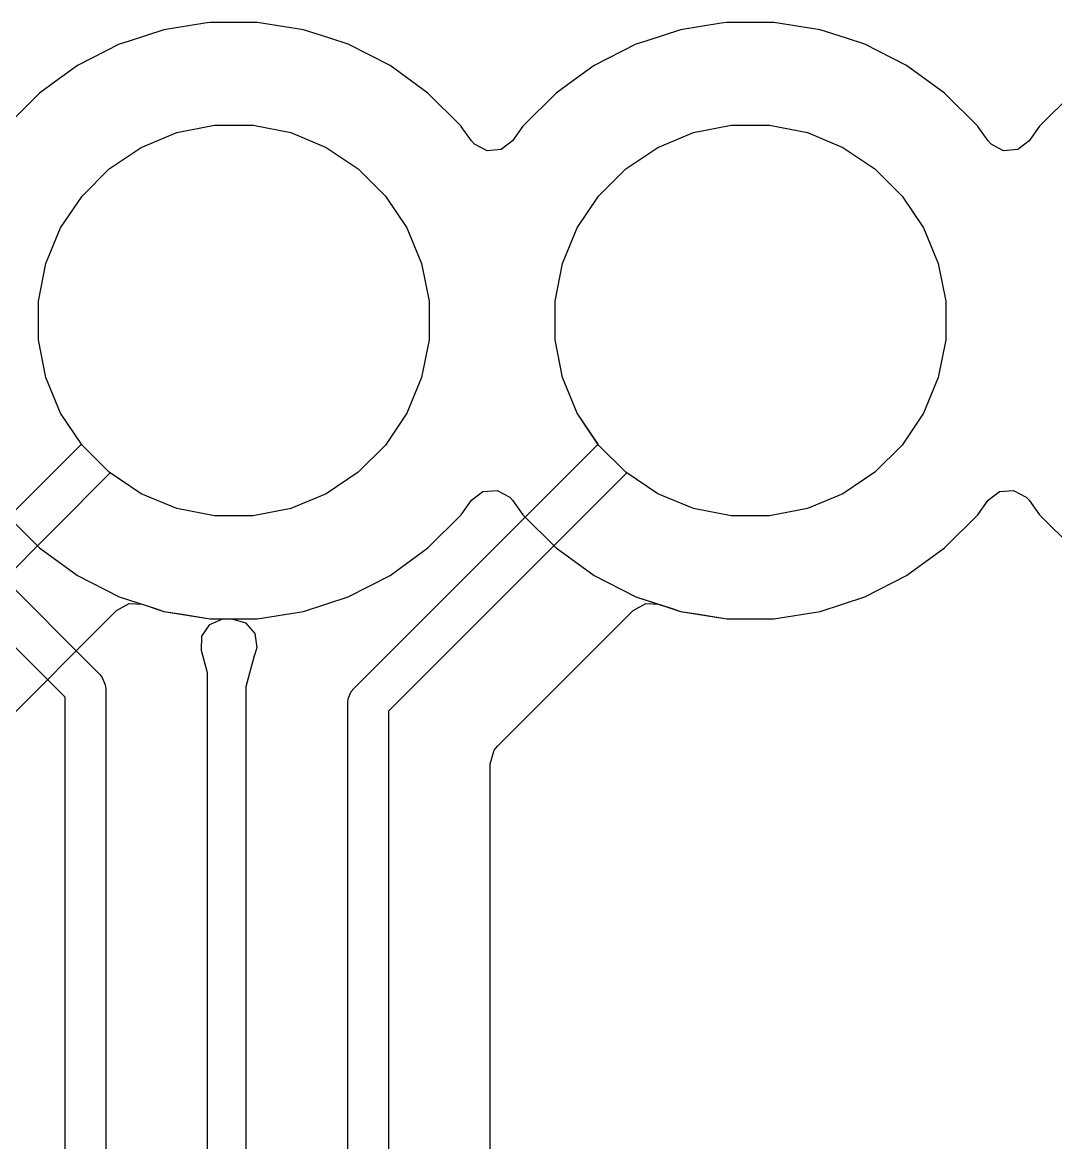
# Model space of a CAD drawing. Header units: inches. Extents: x 6.55 to 9.8, y -8.74 to -3.15.
# Drawn here: x 8.1378 to 8.3378, y -5.3866 to -5.1698 of the extents above; entities that cross this region are included whole.
import ezdxf

# ---------------------------------------------------------------- set-up
doc = ezdxf.new("R2010")
doc.units = ezdxf.units.IN
doc.header["$MEASUREMENT"] = 0
doc.layers.add('Edge.Cuts', color=254, linetype='CONTINUOUS', true_color=0xd0d2cd)

msp = doc.modelspace()

# ---------------------------------------------------------------- linework, layer by layer
at = {"layer": 'Edge.Cuts', "linetype": 'CONTINUOUS'}
for p, q in [((8.1731, -5.16997), (8.16521, -5.17122)), ((8.1731, -5.16997), (8.16521, -5.17122)), ((8.1731, -5.16997), (8.16521, -5.17122)), ((8.1731, -5.16997), (8.16521, -5.17122)), ((8.17418, -5.1698), (8.1731, -5.16997)), ((8.17418, -5.1698), (8.1731, -5.16997)), ((8.17418, -5.1698), (8.1731, -5.16997)), ((8.17418, -5.1698), (8.1731, -5.16997)), ((8.18326, -5.1698), (8.17418, -5.1698)), ((8.18326, -5.1698), (8.17418, -5.1698)), ((8.18326, -5.1698), (8.17418, -5.1698)), ((8.18326, -5.1698), (8.17418, -5.1698)), ((8.18449, -5.16999), (8.18326, -5.1698)), ((8.18449, -5.16999), (8.18326, -5.1698)), ((8.18449, -5.16999), (8.18326, -5.1698)), ((8.18449, -5.16999), (8.18326, -5.1698)), ((8.19224, -5.17122), (8.18449, -5.16999)), ((8.19224, -5.17122), (8.18449, -5.16999)), ((8.19224, -5.17122), (8.18449, -5.16999)), ((8.19224, -5.17122), (8.18449, -5.16999)), ((8.2731, -5.16997), (8.26521, -5.17122)), ((8.2731, -5.16997), (8.26521, -5.17122)), ((8.2731, -5.16997), (8.26521, -5.17122)), ((8.2731, -5.16997), (8.26521, -5.17122)), ((8.27418, -5.1698), (8.2731, -5.16997)), ((8.27418, -5.1698), (8.2731, -5.16997)), ((8.27418, -5.1698), (8.2731, -5.16997)), ((8.27418, -5.1698), (8.2731, -5.16997)), ((8.28326, -5.1698), (8.27418, -5.1698)), ((8.28326, -5.1698), (8.27418, -5.1698)), ((8.28326, -5.1698), (8.27418, -5.1698)), ((8.28326, -5.1698), (8.27418, -5.1698)), ((8.28449, -5.16999), (8.28326, -5.1698)), ((8.28449, -5.16999), (8.28326, -5.1698)), ((8.28449, -5.16999), (8.28326, -5.1698)), ((8.28449, -5.16999), (8.28326, -5.1698)), ((8.29224, -5.17122), (8.28449, -5.16999)), ((8.29224, -5.17122), (8.28449, -5.16999)), ((8.29224, -5.17122), (8.28449, -5.16999)), ((8.29224, -5.17122), (8.28449, -5.16999)), ((8.16521, -5.17122), (8.15848, -5.17341)), ((8.16521, -5.17122), (8.15848, -5.17341)), ((8.16521, -5.17122), (8.15848, -5.17341)), ((8.16521, -5.17122), (8.15848, -5.17341)), ((8.19732, -5.17287), (8.19224, -5.17122)), ((8.19732, -5.17287), (8.19224, -5.17122)), ((8.19732, -5.17287), (8.19224, -5.17122)), ((8.19732, -5.17287), (8.19224, -5.17122)), ((8.20087, -5.17403), (8.19732, -5.17287)), ((8.20087, -5.17403), (8.19732, -5.17287)), ((8.20087, -5.17403), (8.19732, -5.17287)), ((8.20087, -5.17403), (8.19732, -5.17287)), ((8.26521, -5.17122), (8.25848, -5.17341)), ((8.26521, -5.17122), (8.25848, -5.17341)), ((8.26521, -5.17122), (8.25848, -5.17341)), ((8.26521, -5.17122), (8.25848, -5.17341)), ((8.29732, -5.17287), (8.29224, -5.17122)), ((8.29732, -5.17287), (8.29224, -5.17122)), ((8.29732, -5.17287), (8.29224, -5.17122)), ((8.29732, -5.17287), (8.29224, -5.17122)), ((8.30087, -5.17403), (8.29732, -5.17287)), ((8.30087, -5.17403), (8.29732, -5.17287)), ((8.30087, -5.17403), (8.29732, -5.17287)), ((8.30087, -5.17403), (8.29732, -5.17287)), ((8.15657, -5.17403), (8.14848, -5.17815)), ((8.15657, -5.17403), (8.14848, -5.17815)), ((8.15657, -5.17403), (8.14848, -5.17815)), ((8.15657, -5.17403), (8.14848, -5.17815)), ((8.15848, -5.17341), (8.15657, -5.17403)), ((8.15848, -5.17341), (8.15657, -5.17403)), ((8.15848, -5.17341), (8.15657, -5.17403)), ((8.15848, -5.17341), (8.15657, -5.17403)), ((8.15657, -5.17403), (8.15657, -5.17403)), ((8.15657, -5.17403), (8.15657, -5.17403)), ((8.15657, -5.17403), (8.15657, -5.17403)), ((8.15657, -5.17403), (8.15657, -5.17403)), ((8.15657, -5.17403), (8.15657, -5.17403)), ((8.15657, -5.17403), (8.15657, -5.17403)), ((8.15657, -5.17403), (8.15657, -5.17403)), ((8.15657, -5.17403), (8.15657, -5.17403)), ((8.20897, -5.17815), (8.20087, -5.17403)), ((8.20897, -5.17815), (8.20087, -5.17403)), ((8.20897, -5.17815), (8.20087, -5.17403)), ((8.20897, -5.17815), (8.20087, -5.17403)), ((8.25657, -5.17403), (8.24848, -5.17815)), ((8.25657, -5.17403), (8.24848, -5.17815)), ((8.25657, -5.17403), (8.24848, -5.17815)), ((8.25657, -5.17403), (8.24848, -5.17815)), ((8.25848, -5.17341), (8.25657, -5.17403)), ((8.25848, -5.17341), (8.25657, -5.17403)), ((8.25848, -5.17341), (8.25657, -5.17403)), ((8.25848, -5.17341), (8.25657, -5.17403)), ((8.25657, -5.17403), (8.25657, -5.17403)), ((8.25657, -5.17403), (8.25657, -5.17403)), ((8.25657, -5.17403), (8.25657, -5.17403)), ((8.25657, -5.17403), (8.25657, -5.17403)), ((8.25657, -5.17403), (8.25657, -5.17403)), ((8.25657, -5.17403), (8.25657, -5.17403)), ((8.25657, -5.17403), (8.25657, -5.17403)), ((8.25657, -5.17403), (8.25657, -5.17403)), ((8.30897, -5.17815), (8.30087, -5.17403)), ((8.30897, -5.17815), (8.30087, -5.17403)), ((8.30897, -5.17815), (8.30087, -5.17403)), ((8.30897, -5.17815), (8.30087, -5.17403)), ((8.14848, -5.17815), (8.14429, -5.1812)), ((8.14848, -5.17815), (8.14429, -5.1812)), ((8.14848, -5.17815), (8.14429, -5.1812)), ((8.14848, -5.17815), (8.14429, -5.1812)), ((8.21632, -5.18349), (8.20897, -5.17815)), ((8.21632, -5.18349), (8.20897, -5.17815)), ((8.21632, -5.18349), (8.20897, -5.17815)), ((8.21632, -5.18349), (8.20897, -5.17815)), ((8.24848, -5.17815), (8.24429, -5.1812)), ((8.24848, -5.17815), (8.24429, -5.1812)), ((8.24848, -5.17815), (8.24429, -5.1812)), ((8.24848, -5.17815), (8.24429, -5.1812)), ((8.31632, -5.18349), (8.30897, -5.17815)), ((8.31632, -5.18349), (8.30897, -5.17815)), ((8.31632, -5.18349), (8.30897, -5.17815)), ((8.31632, -5.18349), (8.30897, -5.17815)), ((8.14429, -5.1812), (8.14113, -5.18349)), ((8.14429, -5.1812), (8.14113, -5.18349)), ((8.14429, -5.1812), (8.14113, -5.18349)), ((8.14429, -5.1812), (8.14113, -5.18349)), ((8.24429, -5.1812), (8.24113, -5.18349)), ((8.24429, -5.1812), (8.24113, -5.18349)), ((8.24429, -5.1812), (8.24113, -5.18349)), ((8.24429, -5.1812), (8.24113, -5.18349)), ((8.14113, -5.18349), (8.13471, -5.18991)), ((8.14113, -5.18349), (8.13471, -5.18991)), ((8.14113, -5.18349), (8.13471, -5.18991)), ((8.14113, -5.18349), (8.13471, -5.18991)), ((8.14113, -5.18349), (8.14113, -5.18349)), ((8.14113, -5.18349), (8.14113, -5.18349)), ((8.14113, -5.18349), (8.14113, -5.18349)), ((8.14113, -5.18349), (8.14113, -5.18349)), ((8.14113, -5.18349), (8.14113, -5.18349)), ((8.14113, -5.18349), (8.14113, -5.18349)), ((8.14113, -5.18349), (8.14113, -5.18349)), ((8.14113, -5.18349), (8.14113, -5.18349)), ((8.22274, -5.18991), (8.21632, -5.18349)), ((8.22274, -5.18991), (8.21632, -5.18349)), ((8.22274, -5.18991), (8.21632, -5.18349)), ((8.22274, -5.18991), (8.21632, -5.18349)), ((8.24113, -5.18349), (8.23471, -5.18991)), ((8.24113, -5.18349), (8.23471, -5.18991)), ((8.24113, -5.18349), (8.23471, -5.18991)), ((8.24113, -5.18349), (8.23471, -5.18991)), ((8.24113, -5.18349), (8.24113, -5.18349)), ((8.24113, -5.18349), (8.24113, -5.18349)), ((8.24113, -5.18349), (8.24113, -5.18349)), ((8.24113, -5.18349), (8.24113, -5.18349)), ((8.24113, -5.18349), (8.24113, -5.18349)), ((8.24113, -5.18349), (8.24113, -5.18349)), ((8.24113, -5.18349), (8.24113, -5.18349)), ((8.24113, -5.18349), (8.24113, -5.18349)), ((8.32274, -5.18991), (8.31632, -5.18349)), ((8.32274, -5.18991), (8.31632, -5.18349)), ((8.32274, -5.18991), (8.31632, -5.18349)), ((8.32274, -5.18991), (8.31632, -5.18349)), ((8.34113, -5.18349), (8.33471, -5.18991)), ((8.34113, -5.18349), (8.33471, -5.18991)), ((8.34113, -5.18349), (8.33471, -5.18991)), ((8.34113, -5.18349), (8.33471, -5.18991)), ((8.16769, -5.19114), (8.175, -5.18969)), ((8.16769, -5.19114), (8.175, -5.18969)), ((8.16769, -5.19114), (8.175, -5.18969)), ((8.16769, -5.19114), (8.175, -5.18969)), ((8.175, -5.18969), (8.18245, -5.18969)), ((8.175, -5.18969), (8.18245, -5.18969)), ((8.175, -5.18969), (8.18245, -5.18969)), ((8.175, -5.18969), (8.18245, -5.18969)), ((8.18245, -5.18969), (8.18975, -5.19114)), ((8.18245, -5.18969), (8.18975, -5.19114)), ((8.18245, -5.18969), (8.18975, -5.19114)), ((8.18245, -5.18969), (8.18975, -5.19114)), ((8.22275, -5.18993), (8.22274, -5.18991)), ((8.22275, -5.18993), (8.22274, -5.18991)), ((8.22275, -5.18993), (8.22274, -5.18991)), ((8.22275, -5.18993), (8.22274, -5.18991)), ((8.22477, -5.19271), (8.22275, -5.18993)), ((8.22477, -5.19271), (8.22275, -5.18993)), ((8.22477, -5.19271), (8.22275, -5.18993)), ((8.22477, -5.19271), (8.22275, -5.18993)), ((8.23471, -5.18991), (8.23267, -5.19271)), ((8.23471, -5.18991), (8.23267, -5.19271)), ((8.23471, -5.18991), (8.23267, -5.19271)), ((8.23471, -5.18991), (8.23267, -5.19271)), ((8.26769, -5.19114), (8.275, -5.18969)), ((8.26769, -5.19114), (8.275, -5.18969)), ((8.26769, -5.19114), (8.275, -5.18969)), ((8.26769, -5.19114), (8.275, -5.18969)), ((8.275, -5.18969), (8.28245, -5.18969)), ((8.275, -5.18969), (8.28245, -5.18969)), ((8.275, -5.18969), (8.28245, -5.18969)), ((8.275, -5.18969), (8.28245, -5.18969)), ((8.28245, -5.18969), (8.28975, -5.19114)), ((8.28245, -5.18969), (8.28975, -5.19114)), ((8.28245, -5.18969), (8.28975, -5.19114)), ((8.28245, -5.18969), (8.28975, -5.19114)), ((8.32275, -5.18993), (8.32274, -5.18991)), ((8.32275, -5.18993), (8.32274, -5.18991)), ((8.32275, -5.18993), (8.32274, -5.18991)), ((8.32275, -5.18993), (8.32274, -5.18991)), ((8.32477, -5.19271), (8.32275, -5.18993)), ((8.32477, -5.19271), (8.32275, -5.18993)), ((8.32477, -5.19271), (8.32275, -5.18993)), ((8.32477, -5.19271), (8.32275, -5.18993)), ((8.33471, -5.18991), (8.33267, -5.19271)), ((8.33471, -5.18991), (8.33267, -5.19271)), ((8.33471, -5.18991), (8.33267, -5.19271)), ((8.33471, -5.18991), (8.33267, -5.19271)), ((8.16081, -5.19399), (8.16769, -5.19114)), ((8.16081, -5.19399), (8.16769, -5.19114)), ((8.16081, -5.19399), (8.16769, -5.19114)), ((8.16081, -5.19399), (8.16769, -5.19114)), ((8.18975, -5.19114), (8.19664, -5.19399)), ((8.18975, -5.19114), (8.19664, -5.19399)), ((8.18975, -5.19114), (8.19664, -5.19399)), ((8.18975, -5.19114), (8.19664, -5.19399)), ((8.26081, -5.19399), (8.26769, -5.19114)), ((8.26081, -5.19399), (8.26769, -5.19114)), ((8.26081, -5.19399), (8.26769, -5.19114)), ((8.26081, -5.19399), (8.26769, -5.19114)), ((8.28975, -5.19114), (8.29664, -5.19399)), ((8.28975, -5.19114), (8.29664, -5.19399)), ((8.28975, -5.19114), (8.29664, -5.19399)), ((8.28975, -5.19114), (8.29664, -5.19399)), ((8.15462, -5.19813), (8.16081, -5.19399)), ((8.15462, -5.19813), (8.16081, -5.19399)), ((8.15462, -5.19813), (8.16081, -5.19399)), ((8.15462, -5.19813), (8.16081, -5.19399)), ((8.19664, -5.19399), (8.20283, -5.19813)), ((8.19664, -5.19399), (8.20283, -5.19813)), ((8.19664, -5.19399), (8.20283, -5.19813)), ((8.19664, -5.19399), (8.20283, -5.19813)), ((8.22532, -5.19335), (8.22477, -5.19271)), ((8.22532, -5.19335), (8.22477, -5.19271)), ((8.22532, -5.19335), (8.22477, -5.19271)), ((8.22532, -5.19335), (8.22477, -5.19271)), ((8.22775, -5.19463), (8.22532, -5.19335)), ((8.22775, -5.19463), (8.22532, -5.19335)), ((8.22775, -5.19463), (8.22532, -5.19335)), ((8.22775, -5.19463), (8.22532, -5.19335)), ((8.23049, -5.19439), (8.22775, -5.19463)), ((8.23049, -5.19439), (8.22775, -5.19463)), ((8.23049, -5.19439), (8.22775, -5.19463)), ((8.23049, -5.19439), (8.22775, -5.19463)), ((8.23267, -5.19271), (8.23049, -5.19439)), ((8.23267, -5.19271), (8.23049, -5.19439)), ((8.23267, -5.19271), (8.23049, -5.19439)), ((8.23267, -5.19271), (8.23049, -5.19439)), ((8.25462, -5.19813), (8.26081, -5.19399)), ((8.25462, -5.19813), (8.26081, -5.19399)), ((8.25462, -5.19813), (8.26081, -5.19399)), ((8.25462, -5.19813), (8.26081, -5.19399)), ((8.29664, -5.19399), (8.30283, -5.19813)), ((8.29664, -5.19399), (8.30283, -5.19813)), ((8.29664, -5.19399), (8.30283, -5.19813)), ((8.29664, -5.19399), (8.30283, -5.19813)), ((8.32532, -5.19335), (8.32477, -5.19271)), ((8.32532, -5.19335), (8.32477, -5.19271)), ((8.32532, -5.19335), (8.32477, -5.19271)), ((8.32532, -5.19335), (8.32477, -5.19271)), ((8.32775, -5.19463), (8.32532, -5.19335)), ((8.32775, -5.19463), (8.32532, -5.19335)), ((8.32775, -5.19463), (8.32532, -5.19335)), ((8.32775, -5.19463), (8.32532, -5.19335)), ((8.33049, -5.19439), (8.32775, -5.19463)), ((8.33049, -5.19439), (8.32775, -5.19463)), ((8.33049, -5.19439), (8.32775, -5.19463)), ((8.33049, -5.19439), (8.32775, -5.19463)), ((8.33267, -5.19271), (8.33049, -5.19439)), ((8.33267, -5.19271), (8.33049, -5.19439)), ((8.33267, -5.19271), (8.33049, -5.19439)), ((8.33267, -5.19271), (8.33049, -5.19439)), ((8.14935, -5.2034), (8.15462, -5.19813)), ((8.14935, -5.2034), (8.15462, -5.19813)), ((8.14935, -5.2034), (8.15462, -5.19813)), ((8.14935, -5.2034), (8.15462, -5.19813)), ((8.20283, -5.19813), (8.2081, -5.2034)), ((8.20283, -5.19813), (8.2081, -5.2034)), ((8.20283, -5.19813), (8.2081, -5.2034)), ((8.20283, -5.19813), (8.2081, -5.2034)), ((8.24935, -5.2034), (8.25462, -5.19813)), ((8.24935, -5.2034), (8.25462, -5.19813)), ((8.24935, -5.2034), (8.25462, -5.19813)), ((8.24935, -5.2034), (8.25462, -5.19813)), ((8.30283, -5.19813), (8.3081, -5.2034)), ((8.30283, -5.19813), (8.3081, -5.2034)), ((8.30283, -5.19813), (8.3081, -5.2034)), ((8.30283, -5.19813), (8.3081, -5.2034)), ((8.14521, -5.20959), (8.14935, -5.2034)), ((8.14521, -5.20959), (8.14935, -5.2034)), ((8.14521, -5.20959), (8.14935, -5.2034)), ((8.14521, -5.20959), (8.14935, -5.2034)), ((8.2081, -5.2034), (8.21224, -5.20959)), ((8.2081, -5.2034), (8.21224, -5.20959)), ((8.2081, -5.2034), (8.21224, -5.20959)), ((8.2081, -5.2034), (8.21224, -5.20959)), ((8.24521, -5.20959), (8.24935, -5.2034)), ((8.24521, -5.20959), (8.24935, -5.2034)), ((8.24521, -5.20959), (8.24935, -5.2034)), ((8.24521, -5.20959), (8.24935, -5.2034)), ((8.3081, -5.2034), (8.31224, -5.20959)), ((8.3081, -5.2034), (8.31224, -5.20959)), ((8.3081, -5.2034), (8.31224, -5.20959)), ((8.3081, -5.2034), (8.31224, -5.20959)), ((8.14236, -5.21647), (8.14521, -5.20959)), ((8.14236, -5.21647), (8.14521, -5.20959)), ((8.14236, -5.21647), (8.14521, -5.20959)), ((8.14236, -5.21647), (8.14521, -5.20959)), ((8.21224, -5.20959), (8.21509, -5.21647)), ((8.21224, -5.20959), (8.21509, -5.21647)), ((8.21224, -5.20959), (8.21509, -5.21647)), ((8.21224, -5.20959), (8.21509, -5.21647)), ((8.24236, -5.21647), (8.24521, -5.20959)), ((8.24236, -5.21647), (8.24521, -5.20959)), ((8.24236, -5.21647), (8.24521, -5.20959)), ((8.24236, -5.21647), (8.24521, -5.20959)), ((8.31224, -5.20959), (8.31509, -5.21647)), ((8.31224, -5.20959), (8.31509, -5.21647)), ((8.31224, -5.20959), (8.31509, -5.21647)), ((8.31224, -5.20959), (8.31509, -5.21647)), ((8.14091, -5.22378), (8.14236, -5.21647)), ((8.14091, -5.22378), (8.14236, -5.21647)), ((8.14091, -5.22378), (8.14236, -5.21647)), ((8.14091, -5.22378), (8.14236, -5.21647)), ((8.21509, -5.21647), (8.21654, -5.22378)), ((8.21509, -5.21647), (8.21654, -5.22378)), ((8.21509, -5.21647), (8.21654, -5.22378)), ((8.21509, -5.21647), (8.21654, -5.22378)), ((8.24091, -5.22378), (8.24236, -5.21647)), ((8.24091, -5.22378), (8.24236, -5.21647)), ((8.24091, -5.22378), (8.24236, -5.21647)), ((8.24091, -5.22378), (8.24236, -5.21647)), ((8.31509, -5.21647), (8.31654, -5.22378)), ((8.31509, -5.21647), (8.31654, -5.22378)), ((8.31509, -5.21647), (8.31654, -5.22378)), ((8.31509, -5.21647), (8.31654, -5.22378)), ((8.14091, -5.23123), (8.14091, -5.22378)), ((8.14091, -5.23123), (8.14091, -5.22378)), ((8.14091, -5.23123), (8.14091, -5.22378)), ((8.14091, -5.23123), (8.14091, -5.22378)), ((8.21654, -5.22378), (8.21654, -5.23123)), ((8.21654, -5.22378), (8.21654, -5.23123)), ((8.21654, -5.22378), (8.21654, -5.23123)), ((8.21654, -5.22378), (8.21654, -5.23123)), ((8.24091, -5.23123), (8.24091, -5.22378)), ((8.24091, -5.23123), (8.24091, -5.22378)), ((8.24091, -5.23123), (8.24091, -5.22378)), ((8.24091, -5.23123), (8.24091, -5.22378)), ((8.31654, -5.22378), (8.31654, -5.23123)), ((8.31654, -5.22378), (8.31654, -5.23123)), ((8.31654, -5.22378), (8.31654, -5.23123)), ((8.31654, -5.22378), (8.31654, -5.23123)), ((8.14236, -5.23854), (8.14091, -5.23123)), ((8.14236, -5.23854), (8.14091, -5.23123)), ((8.14236, -5.23854), (8.14091, -5.23123)), ((8.14236, -5.23854), (8.14091, -5.23123)), ((8.21654, -5.23123), (8.21509, -5.23854)), ((8.21654, -5.23123), (8.21509, -5.23854)), ((8.21654, -5.23123), (8.21509, -5.23854)), ((8.21654, -5.23123), (8.21509, -5.23854)), ((8.24236, -5.23854), (8.24091, -5.23123)), ((8.24236, -5.23854), (8.24091, -5.23123)), ((8.24236, -5.23854), (8.24091, -5.23123)), ((8.24236, -5.23854), (8.24091, -5.23123)), ((8.31654, -5.23123), (8.31509, -5.23854)), ((8.31654, -5.23123), (8.31509, -5.23854)), ((8.31654, -5.23123), (8.31509, -5.23854)), ((8.31654, -5.23123), (8.31509, -5.23854)), ((8.14521, -5.24542), (8.14236, -5.23854)), ((8.14521, -5.24542), (8.14236, -5.23854)), ((8.14521, -5.24542), (8.14236, -5.23854)), ((8.14521, -5.24542), (8.14236, -5.23854)), ((8.21509, -5.23854), (8.21224, -5.24542)), ((8.21509, -5.23854), (8.21224, -5.24542)), ((8.21509, -5.23854), (8.21224, -5.24542)), ((8.21509, -5.23854), (8.21224, -5.24542)), ((8.24521, -5.24542), (8.24236, -5.23854)), ((8.24521, -5.24542), (8.24236, -5.23854)), ((8.24521, -5.24542), (8.24236, -5.23854)), ((8.24521, -5.24542), (8.24236, -5.23854)), ((8.31509, -5.23854), (8.31224, -5.24542)), ((8.31509, -5.23854), (8.31224, -5.24542)), ((8.31509, -5.23854), (8.31224, -5.24542)), ((8.31509, -5.23854), (8.31224, -5.24542)), ((8.14935, -5.25161), (8.14521, -5.24542)), ((8.14935, -5.25161), (8.14521, -5.24542)), ((8.14935, -5.25161), (8.14521, -5.24542)), ((8.14923, -5.25143), (8.14521, -5.24542)), ((8.21224, -5.24542), (8.2081, -5.25161)), ((8.21224, -5.24542), (8.2081, -5.25161)), ((8.21224, -5.24542), (8.2081, -5.25161)), ((8.21224, -5.24542), (8.2081, -5.25161)), ((8.24935, -5.25161), (8.24521, -5.24542)), ((8.24935, -5.25161), (8.24521, -5.24542)), ((8.24935, -5.25161), (8.24521, -5.24542)), ((8.24923, -5.25143), (8.24521, -5.24542)), ((8.31224, -5.24542), (8.3081, -5.25161)), ((8.31224, -5.24542), (8.3081, -5.25161)), ((8.31224, -5.24542), (8.3081, -5.25161)), ((8.31224, -5.24542), (8.3081, -5.25161)), ((7.98934, -5.41132), (8.14923, -5.25143)), ((8.10822, -5.25143), (8.15278, -5.296)), ((8.15462, -5.25688), (8.14935, -5.25161)), ((8.15462, -5.25688), (8.14935, -5.25161)), ((8.15462, -5.25688), (8.14935, -5.25161)), ((8.20194, -5.29872), (8.24923, -5.25143)), ((8.2081, -5.25161), (8.20283, -5.25688)), ((8.2081, -5.25161), (8.20283, -5.25688)), ((8.2081, -5.25161), (8.20283, -5.25688)), ((8.2081, -5.25161), (8.20283, -5.25688)), ((8.25462, -5.25688), (8.24935, -5.25161)), ((8.25462, -5.25688), (8.24935, -5.25161)), ((8.25462, -5.25688), (8.24935, -5.25161)), ((8.3081, -5.25161), (8.30283, -5.25688)), ((8.3081, -5.25161), (8.30283, -5.25688)), ((8.3081, -5.25161), (8.30283, -5.25688)), ((8.3081, -5.25161), (8.30283, -5.25688)), ((8.1548, -5.257), (7.99606, -5.41573)), ((8.14606, -5.30041), (8.10265, -5.257)), ((8.16081, -5.26102), (8.15462, -5.25688)), ((8.16081, -5.26102), (8.15462, -5.25688)), ((8.16081, -5.26102), (8.15462, -5.25688)), ((8.16081, -5.26102), (8.1548, -5.257)), ((8.20283, -5.25688), (8.19664, -5.26102)), ((8.20283, -5.25688), (8.19664, -5.26102)), ((8.20283, -5.25688), (8.19664, -5.26102)), ((8.20283, -5.25688), (8.19664, -5.26102)), ((8.2548, -5.257), (8.20866, -5.30313)), ((8.26081, -5.26102), (8.25462, -5.25688)), ((8.26081, -5.26102), (8.25462, -5.25688)), ((8.26081, -5.26102), (8.25462, -5.25688)), ((8.26081, -5.26102), (8.2548, -5.257)), ((8.30283, -5.25688), (8.29664, -5.26102)), ((8.30283, -5.25688), (8.29664, -5.26102)), ((8.30283, -5.25688), (8.29664, -5.26102)), ((8.30283, -5.25688), (8.29664, -5.26102)), ((8.16769, -5.26387), (8.16081, -5.26102)), ((8.16769, -5.26387), (8.16081, -5.26102)), ((8.16769, -5.26387), (8.16081, -5.26102)), ((8.16769, -5.26387), (8.16081, -5.26102)), ((8.19664, -5.26102), (8.18975, -5.26387)), ((8.19664, -5.26102), (8.18975, -5.26387)), ((8.19664, -5.26102), (8.18975, -5.26387)), ((8.19664, -5.26102), (8.18975, -5.26387)), ((8.22477, -5.26229), (8.22695, -5.26062)), ((8.22477, -5.26229), (8.22695, -5.26062)), ((8.22477, -5.26229), (8.22695, -5.26062)), ((8.22695, -5.26062), (8.22969, -5.26038)), ((8.22695, -5.26062), (8.22969, -5.26038)), ((8.22695, -5.26062), (8.22969, -5.26038)), ((8.22969, -5.26038), (8.23213, -5.26166)), ((8.22969, -5.26038), (8.23213, -5.26166)), ((8.22969, -5.26038), (8.23213, -5.26166)), ((8.23213, -5.26166), (8.23267, -5.26229)), ((8.23213, -5.26166), (8.23267, -5.26229)), ((8.23213, -5.26166), (8.23267, -5.26229)), ((8.26769, -5.26387), (8.26081, -5.26102)), ((8.26769, -5.26387), (8.26081, -5.26102)), ((8.26769, -5.26387), (8.26081, -5.26102)), ((8.26769, -5.26387), (8.26081, -5.26102)), ((8.29664, -5.26102), (8.28975, -5.26387)), ((8.29664, -5.26102), (8.28975, -5.26387)), ((8.29664, -5.26102), (8.28975, -5.26387)), ((8.29664, -5.26102), (8.28975, -5.26387)), ((8.32477, -5.26229), (8.32695, -5.26062)), ((8.32477, -5.26229), (8.32695, -5.26062)), ((8.32477, -5.26229), (8.32695, -5.26062)), ((8.32477, -5.26229), (8.32695, -5.26062)), ((8.32695, -5.26062), (8.32969, -5.26038)), ((8.32695, -5.26062), (8.32969, -5.26038)), ((8.32695, -5.26062), (8.32969, -5.26038)), ((8.32695, -5.26062), (8.32969, -5.26038)), ((8.32969, -5.26038), (8.33213, -5.26166)), ((8.32969, -5.26038), (8.33213, -5.26166)), ((8.32969, -5.26038), (8.33213, -5.26166)), ((8.32969, -5.26038), (8.33213, -5.26166)), ((8.33213, -5.26166), (8.33267, -5.26229)), ((8.33213, -5.26166), (8.33267, -5.26229)), ((8.33213, -5.26166), (8.33267, -5.26229)), ((8.33213, -5.26166), (8.33267, -5.26229)), ((8.175, -5.26532), (8.16769, -5.26387)), ((8.175, -5.26532), (8.16769, -5.26387)), ((8.175, -5.26532), (8.16769, -5.26387)), ((8.175, -5.26532), (8.16769, -5.26387)), ((8.18975, -5.26387), (8.18245, -5.26532)), ((8.18975, -5.26387), (8.18245, -5.26532)), ((8.18975, -5.26387), (8.18245, -5.26532)), ((8.18975, -5.26387), (8.18245, -5.26532)), ((8.22274, -5.2651), (8.22477, -5.26229)), ((8.22274, -5.2651), (8.22477, -5.26229)), ((8.22274, -5.2651), (8.22477, -5.26229)), ((8.23267, -5.26229), (8.23471, -5.2651)), ((8.23267, -5.26229), (8.23471, -5.2651)), ((8.23267, -5.26229), (8.23471, -5.2651)), ((8.275, -5.26532), (8.26769, -5.26387)), ((8.275, -5.26532), (8.26769, -5.26387)), ((8.275, -5.26532), (8.26769, -5.26387)), ((8.275, -5.26532), (8.26769, -5.26387)), ((8.28975, -5.26387), (8.28245, -5.26532)), ((8.28975, -5.26387), (8.28245, -5.26532)), ((8.28975, -5.26387), (8.28245, -5.26532)), ((8.28975, -5.26387), (8.28245, -5.26532)), ((8.32274, -5.2651), (8.32477, -5.26229)), ((8.32274, -5.2651), (8.32477, -5.26229)), ((8.32274, -5.2651), (8.32477, -5.26229)), ((8.32274, -5.2651), (8.32477, -5.26229)), ((8.33267, -5.26229), (8.33471, -5.2651)), ((8.33267, -5.26229), (8.33471, -5.2651)), ((8.33267, -5.26229), (8.33471, -5.2651)), ((8.33267, -5.26229), (8.33471, -5.2651)), ((8.13471, -5.2651), (8.14113, -5.27152)), ((8.13471, -5.2651), (8.14113, -5.27152)), ((8.18245, -5.26532), (8.175, -5.26532)), ((8.18245, -5.26532), (8.175, -5.26532)), ((8.18245, -5.26532), (8.175, -5.26532)), ((8.18245, -5.26532), (8.175, -5.26532)), ((8.21632, -5.27152), (8.22274, -5.2651)), ((8.21632, -5.27152), (8.22274, -5.2651)), ((8.21632, -5.27152), (8.22274, -5.2651)), ((8.23471, -5.2651), (8.24113, -5.27152)), ((8.23471, -5.2651), (8.24113, -5.27152)), ((8.23471, -5.2651), (8.24113, -5.27152)), ((8.28245, -5.26532), (8.275, -5.26532)), ((8.28245, -5.26532), (8.275, -5.26532)), ((8.28245, -5.26532), (8.275, -5.26532)), ((8.28245, -5.26532), (8.275, -5.26532)), ((8.31632, -5.27152), (8.32274, -5.2651)), ((8.31632, -5.27152), (8.32274, -5.2651)), ((8.31632, -5.27152), (8.32274, -5.2651)), ((8.31632, -5.27152), (8.32274, -5.2651)), ((8.33471, -5.2651), (8.34113, -5.27152)), ((8.33471, -5.2651), (8.34113, -5.27152)), ((8.33471, -5.2651), (8.34113, -5.27152)), ((8.33471, -5.2651), (8.34113, -5.27152)), ((8.14113, -5.27152), (8.14848, -5.27686)), ((8.14113, -5.27152), (8.14848, -5.27686)), ((8.20897, -5.27686), (8.21632, -5.27152)), ((8.20897, -5.27686), (8.21632, -5.27152)), ((8.20897, -5.27686), (8.21632, -5.27152)), ((8.24113, -5.27152), (8.24848, -5.27686)), ((8.24113, -5.27152), (8.24848, -5.27686)), ((8.24113, -5.27152), (8.24848, -5.27686)), ((8.30897, -5.27686), (8.31632, -5.27152)), ((8.30897, -5.27686), (8.31632, -5.27152)), ((8.30897, -5.27686), (8.31632, -5.27152)), ((8.30897, -5.27686), (8.31632, -5.27152)), ((8.14848, -5.27686), (8.15657, -5.28098)), ((8.14848, -5.27686), (8.15657, -5.28098)), ((8.20087, -5.28098), (8.20897, -5.27686)), ((8.20087, -5.28098), (8.20897, -5.27686)), ((8.20087, -5.28098), (8.20897, -5.27686)), ((8.24848, -5.27686), (8.25657, -5.28098)), ((8.24848, -5.27686), (8.25657, -5.28098)), ((8.24848, -5.27686), (8.25657, -5.28098)), ((8.30087, -5.28098), (8.30897, -5.27686)), ((8.30087, -5.28098), (8.30897, -5.27686)), ((8.30087, -5.28098), (8.30897, -5.27686)), ((8.30087, -5.28098), (8.30897, -5.27686)), ((8.15657, -5.28098), (8.16356, -5.28325)), ((8.15657, -5.28098), (8.16356, -5.28325)), ((8.19224, -5.28379), (8.20087, -5.28098)), ((8.19224, -5.28379), (8.20087, -5.28098)), ((8.19224, -5.28379), (8.20087, -5.28098)), ((8.25657, -5.28098), (8.26344, -5.28321)), ((8.25657, -5.28098), (8.26356, -5.28325)), ((8.25657, -5.28098), (8.26356, -5.28325)), ((8.29224, -5.28379), (8.30087, -5.28098)), ((8.29224, -5.28379), (8.30087, -5.28098)), ((8.29224, -5.28379), (8.30087, -5.28098)), ((8.29224, -5.28379), (8.30087, -5.28098)), ((8.0172, -5.42247), (8.15605, -5.28361)), ((8.15605, -5.28361), (8.15846, -5.2823)), ((8.15846, -5.2823), (8.16101, -5.28242)), ((8.16101, -5.28242), (8.16521, -5.28379)), ((8.16356, -5.28325), (8.16521, -5.28379)), ((8.16356, -5.28325), (8.16521, -5.28379)), ((8.2298, -5.30987), (8.25605, -5.28361)), ((8.25605, -5.28361), (8.25846, -5.2823)), ((8.25846, -5.2823), (8.26101, -5.28242)), ((8.26101, -5.28242), (8.26521, -5.28379)), ((8.26344, -5.28321), (8.26521, -5.28379)), ((8.26356, -5.28325), (8.26521, -5.28379)), ((8.26356, -5.28325), (8.26521, -5.28379)), ((8.16521, -5.28379), (8.16875, -5.28435)), ((8.16521, -5.28379), (8.16875, -5.28435)), ((8.16521, -5.28379), (8.17418, -5.28521)), ((8.16875, -5.28435), (8.17418, -5.28521)), ((8.16875, -5.28435), (8.17418, -5.28521)), ((8.17409, -5.28633), (8.17662, -5.28524)), ((8.17418, -5.28521), (8.17418, -5.28521)), ((8.17418, -5.28521), (8.18326, -5.28521)), ((8.17418, -5.28521), (8.17418, -5.28521)), ((8.17418, -5.28521), (8.18326, -5.28521)), ((8.17418, -5.28521), (8.17418, -5.28521)), ((8.17418, -5.28521), (8.17838, -5.28521)), ((8.17662, -5.28524), (8.1772, -5.28521)), ((8.1772, -5.28521), (8.18326, -5.28521)), ((8.17838, -5.28521), (8.18102, -5.28598)), ((8.18326, -5.28521), (8.19224, -5.28379)), ((8.18326, -5.28521), (8.19224, -5.28379)), ((8.18326, -5.28521), (8.19224, -5.28379)), ((8.18326, -5.28521), (8.18326, -5.28521)), ((8.18326, -5.28521), (8.18326, -5.28521)), ((8.18326, -5.28521), (8.18326, -5.28521)), ((8.26521, -5.28379), (8.2697, -5.2845)), ((8.26521, -5.28379), (8.26875, -5.28435)), ((8.26521, -5.28379), (8.26875, -5.28435)), ((8.26521, -5.28379), (8.27418, -5.28521)), ((8.26875, -5.28435), (8.27418, -5.28521)), ((8.26875, -5.28435), (8.27418, -5.28521)), ((8.2697, -5.2845), (8.27418, -5.28521)), ((8.27418, -5.28521), (8.27418, -5.28521)), ((8.27418, -5.28521), (8.28326, -5.28521)), ((8.27418, -5.28521), (8.27418, -5.28521)), ((8.27418, -5.28521), (8.28326, -5.28521)), ((8.27418, -5.28521), (8.27418, -5.28521)), ((8.27418, -5.28521), (8.28326, -5.28521)), ((8.27418, -5.28521), (8.27418, -5.28521)), ((8.27418, -5.28521), (8.28326, -5.28521)), ((8.28326, -5.28521), (8.29224, -5.28379)), ((8.28326, -5.28521), (8.29224, -5.28379)), ((8.28326, -5.28521), (8.29224, -5.28379)), ((8.28326, -5.28521), (8.29224, -5.28379)), ((8.28326, -5.28521), (8.28326, -5.28521)), ((8.28326, -5.28521), (8.28326, -5.28521)), ((8.28326, -5.28521), (8.28326, -5.28521)), ((8.28326, -5.28521), (8.28326, -5.28521)), ((8.17255, -5.2886), (8.17409, -5.28633)), ((8.18102, -5.28598), (8.18282, -5.28806)), ((8.17249, -5.29135), (8.17255, -5.2886)), ((8.18282, -5.28806), (8.18321, -5.29079)), ((8.17364, -5.29567), (8.17249, -5.29135)), ((8.18282, -5.29208), (8.18269, -5.29238)), ((8.18321, -5.29079), (8.18277, -5.29206)), ((8.18277, -5.29206), (8.18282, -5.29208)), ((8.18269, -5.29238), (8.18108, -5.29839)), ((8.18269, -5.29238), (8.18269, -5.29238)), ((8.15278, -5.296), (8.15327, -5.29659)), ((8.15327, -5.29659), (8.15327, -5.29659)), ((8.15327, -5.29659), (8.15386, -5.29801)), ((8.17364, -5.6469), (8.17364, -5.29567)), ((8.15386, -5.29801), (8.15394, -5.29878)), ((8.15394, -5.29878), (8.15394, -6.7122)), ((8.18108, -5.29839), (8.18108, -5.29839)), ((8.18108, -5.29839), (8.18108, -5.30501)), ((8.20145, -5.29932), (8.20194, -5.29872)), ((8.14606, -6.71057), (8.14606, -5.30041)), ((8.20079, -5.3015), (8.20086, -5.30074)), ((8.20086, -5.30074), (8.20145, -5.29932)), ((8.20079, -6.78078), (8.20079, -5.3015)), ((8.20866, -5.30313), (8.20866, -6.77915)), ((8.18108, -5.30501), (8.18108, -5.30501)), ((8.18108, -5.30501), (8.18108, -6.76586)), ((8.22837, -5.31332), (8.22914, -5.31068)), ((8.22914, -5.31068), (8.2298, -5.30987)), ((8.22837, -6.76897), (8.22837, -5.31332))]:
    msp.add_line(p, q, dxfattribs=at)

doc.saveas('drawing.dxf')
